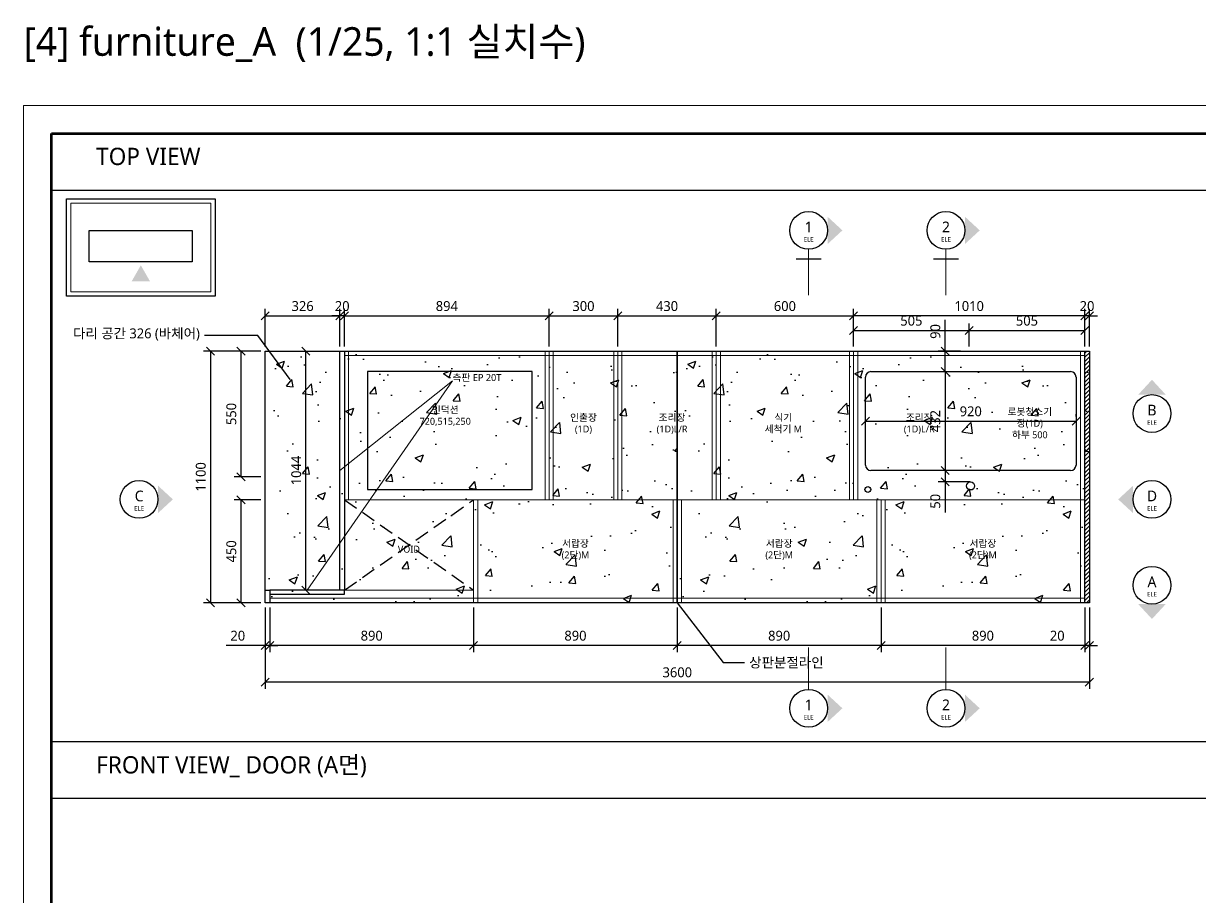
# Model space of a CAD drawing. Header units: millimetres. Extents: x 112 to 77378, y 62 to 7704.
# Drawn here: x 32452 to 37590, y 3891 to 7704 of the extents above; entities that cross this region are included whole.
import ezdxf
from ezdxf.enums import TextEntityAlignment as Align

# ---------------------------------------------------------------- set-up
doc = ezdxf.new("R2010")
doc.units = ezdxf.units.MM
doc.header["$LTSCALE"] = 10
doc.linetypes.add('HIDDEN', pattern=[9.525, 6.35, -3.175])
for name, color, linetype, lineweight, true_color in [('FRAME', 18, 'Continuous', 100, 0x000000), ('NOTE_BLUE', 5, 'Continuous', 9, 0x0000ff), ('OUTLINE', 18, 'Continuous', 25, 0x000000), ('TEXT', 18, 'Continuous', 13, 0x000000), ('THIN', 8, 'Continuous', 5, 0x6e6e6e)]:
    doc.layers.add(name, color=color, linetype=linetype, lineweight=lineweight, true_color=true_color)
doc.layers.add('SHEET_FRAME_INFO', color=8, linetype='Continuous')
doc.styles.add('MALGUN', font='malgun.ttf')
doc.dimstyles.new('KAB', dxfattribs={"dimscale": 25, "dimtxt": 1.73, "dimasz": 0, "dimexe": 1.2, "dimexo": 0.8, "dimgap": 0.8, "dimtad": 1, "dimdec": 0, "dimtxsty": 'MALGUN', "dimtsz": 0.7, "dimcen": 2.5, "dimclrd": 256, "dimclre": 256, "dimclrt": 256, "dimazin": 3, "dimtfac": 1, "dimtmove": 0, "dimatfit": 3})

# ---------------------------------------------------------------- blocks, each defined once
blk = doc.blocks.new('FRAME_SHEET4')
at = {"layer": 'FRAME', "color": 18, "lineweight": 25, "true_color": 0x000000}
for p, q in [((235, 6975), (10265, 6975)), ((235, 4567.5), (10265, 4567.5)), ((235, 4320), (10265, 4320))]:
    blk.add_line(p, q, dxfattribs=at)
at = {"layer": 'FRAME', "color": 18, "lineweight": 13, "true_color": 0x000000}
blk.add_lwpolyline([(112.5, 7345), (10387.5, 7345), (10387.5, 77.5), (112.5, 77.5)], close=True, dxfattribs=at)
at = {"layer": 'FRAME', "color": 18, "lineweight": 100, "true_color": 0x000000}
blk.add_lwpolyline([(235, 7222.5), (10265, 7222.5), (10265, 200), (235, 200)], close=True, dxfattribs=at)
at = {"layer": 'TEXT', "color": 18, "true_color": 0x000000, "style": 'MALGUN'}
for s, p in [('TOP VIEW', (430, 7062.5)), ('FRONT VIEW_ DOOR (A면)', (430, 4405))]:
    blk.add_text(s, height=75.6, dxfattribs=at).set_placement(p, align=Align.BOTTOM_LEFT)
blk = doc.blocks.new('KEYPLAN_S4')
at = {"layer": 'OUTLINE', "true_color": 0xde0038}
h = blk.add_hatch(color=242, dxfattribs=at)
h.dxf.hatch_style = 1
h.paths.add_polyline_path([(585, 6577.5), (665, 6577.5), (625, 6647.5)])
at = {"layer": 'OUTLINE', "color": 18, "lineweight": 25, "true_color": 0x000000}
for points in [[(300, 6937.5), (950, 6937.5), (950, 6512.5), (300, 6512.5)], [(400, 6800), (850, 6800), (850, 6662.5), (400, 6662.5)]]:
    blk.add_lwpolyline(points, close=True, dxfattribs=at)
at = {"layer": 'THIN', "color": 8, "lineweight": 5, "true_color": 0x6e6e6e}
blk.add_lwpolyline([(318.75, 6918.75), (931.25, 6918.75), (931.25, 6531.25), (318.75, 6531.25)], close=True, dxfattribs=at)
blk = doc.blocks.new('*D996')
at = {"lineweight": -2, "transparency": 16777216}
for p, q in [((1158.8, 6409.3), (1193.8, 6444.3)), ((1176.3, 6293), (1176.3, 6456.8)), ((1176.3, 6426.8), (1502.3, 6426.8)), ((1484.8, 6409.3), (1519.8, 6444.3)), ((1502.3, 6293), (1502.3, 6456.8))]:
    blk.add_line(p, q, dxfattribs=at)
at = {"layer": 'Defpoints', "color": 0, "transparency": 16777216}
for p in [(1502.3, 6426.8), (1176.3, 6273), (1502.3, 6273)]:
    blk.add_point(p, dxfattribs=at)
at = {"transparency": 16777216, "insert": (1339.3, 6469.1), "char_height": 43.25, "attachment_point": 5, "style": 'MALGUN'}
blk.add_mtext('326', dxfattribs=at)
blk = doc.blocks.new('*D997')
at = {"lineweight": -2, "transparency": 16777216}
for p, q in [((1504.8, 6409.3), (1539.8, 6444.3)), ((1522.3, 6293), (1522.3, 6456.8)), ((1522.3, 6426.8), (2416.3, 6426.8)), ((2398.8, 6409.3), (2433.8, 6444.3)), ((2416.3, 6293), (2416.3, 6456.8))]:
    blk.add_line(p, q, dxfattribs=at)
at = {"layer": 'Defpoints', "color": 0, "transparency": 16777216}
for p in [(2416.3, 6426.8), (1522.3, 6273), (2416.3, 6273)]:
    blk.add_point(p, dxfattribs=at)
at = {"transparency": 16777216, "insert": (1969.3, 6469.1), "char_height": 43.25, "attachment_point": 5, "style": 'MALGUN'}
blk.add_mtext('894', dxfattribs=at)
blk = doc.blocks.new('*D998')
at = {"lineweight": -2, "transparency": 16777216}
for p, q in [((2398.8, 6409.3), (2433.8, 6444.3)), ((2416.3, 6293), (2416.3, 6456.8)), ((2416.3, 6426.8), (2716.3, 6426.8)), ((2698.8, 6409.3), (2733.8, 6444.3)), ((2716.3, 6293), (2716.3, 6456.8))]:
    blk.add_line(p, q, dxfattribs=at)
at = {"layer": 'Defpoints', "color": 0, "transparency": 16777216}
for p in [(2716.3, 6426.8), (2416.3, 6273), (2716.3, 6273)]:
    blk.add_point(p, dxfattribs=at)
at = {"transparency": 16777216, "insert": (2566.3, 6469.1), "char_height": 43.25, "attachment_point": 5, "style": 'MALGUN'}
blk.add_mtext('300', dxfattribs=at)
blk = doc.blocks.new('*D999')
at = {"lineweight": -2, "transparency": 16777216}
for p, q in [((2698.8, 6409.3), (2733.8, 6444.3)), ((2716.3, 6293), (2716.3, 6456.8)), ((2716.3, 6426.8), (3146.3, 6426.8)), ((3128.8, 6409.3), (3163.8, 6444.3)), ((3146.3, 6293), (3146.3, 6456.8))]:
    blk.add_line(p, q, dxfattribs=at)
at = {"layer": 'Defpoints', "color": 0, "transparency": 16777216}
for p in [(3146.3, 6426.8), (2716.3, 6273), (3146.3, 6273)]:
    blk.add_point(p, dxfattribs=at)
at = {"transparency": 16777216, "insert": (2931.3, 6469.1), "char_height": 43.25, "attachment_point": 5, "style": 'MALGUN'}
blk.add_mtext('430', dxfattribs=at)
blk = doc.blocks.new('*D1000')
at = {"lineweight": -2, "transparency": 16777216}
for p, q in [((3128.8, 6409.3), (3163.8, 6444.3)), ((3146.3, 6293), (3146.3, 6456.8)), ((3146.3, 6426.8), (3746.3, 6426.8)), ((3728.8, 6409.3), (3763.8, 6444.3)), ((3746.3, 6293), (3746.3, 6456.8))]:
    blk.add_line(p, q, dxfattribs=at)
at = {"layer": 'Defpoints', "color": 0, "transparency": 16777216}
for p in [(3746.3, 6426.8), (3146.3, 6273), (3746.3, 6273)]:
    blk.add_point(p, dxfattribs=at)
at = {"transparency": 16777216, "insert": (3446.3, 6469.1), "char_height": 43.25, "attachment_point": 5, "style": 'MALGUN'}
blk.add_mtext('600', dxfattribs=at)
blk = doc.blocks.new('*D1001')
at = {"lineweight": -2, "transparency": 16777216}
for p, q in [((3728.8, 6345.5), (3763.8, 6380.5)), ((3746.3, 6293), (3746.3, 6393)), ((4233.8, 6345.5), (4268.8, 6380.5)), ((4251.3, 6293), (4251.3, 6393)), ((3746.3, 6363), (4251.3, 6363))]:
    blk.add_line(p, q, dxfattribs=at)
at = {"layer": 'Defpoints', "color": 0, "transparency": 16777216}
for p in [(4251.3, 6363), (3746.3, 6273), (4251.3, 6273)]:
    blk.add_point(p, dxfattribs=at)
at = {"transparency": 16777216, "insert": (3998.8, 6405.4), "char_height": 43.25, "attachment_point": 5, "style": 'MALGUN'}
blk.add_mtext('505', dxfattribs=at)
blk = doc.blocks.new('*D1002')
at = {"lineweight": -2, "transparency": 16777216}
for p, q in [((4233.8, 6345.5), (4268.8, 6380.5)), ((4251.3, 6293), (4251.3, 6393)), ((4738.8, 6345.5), (4773.8, 6380.5)), ((4756.3, 6293), (4756.3, 6393)), ((4251.3, 6363), (4756.3, 6363))]:
    blk.add_line(p, q, dxfattribs=at)
at = {"layer": 'Defpoints', "color": 0, "transparency": 16777216}
for p in [(4756.3, 6363), (4251.3, 6273), (4756.3, 6273)]:
    blk.add_point(p, dxfattribs=at)
at = {"transparency": 16777216, "insert": (4503.8, 6405.4), "char_height": 43.25, "attachment_point": 5, "style": 'MALGUN'}
blk.add_mtext('505', dxfattribs=at)
blk = doc.blocks.new('*D1003')
at = {"lineweight": -2, "transparency": 16777216}
for p, q in [((1156.3, 6273), (907, 6273)), ((954.5, 6255.5), (919.5, 6290.5)), ((937, 6273), (937, 5173)), ((954.5, 5155.5), (919.5, 5190.5)), ((1156.3, 5173), (907, 5173))]:
    blk.add_line(p, q, dxfattribs=at)
at = {"layer": 'Defpoints', "color": 0, "transparency": 16777216}
for p in [(1176.3, 6273), (937, 5173), (1176.3, 5173)]:
    blk.add_point(p, dxfattribs=at)
at = {"transparency": 16777216, "insert": (894.6, 5723), "char_height": 43.25, "attachment_point": 5, "rotation": 90, "style": 'MALGUN'}
blk.add_mtext('1100', dxfattribs=at)
blk = doc.blocks.new('*D1009')
at = {"lineweight": -2, "transparency": 16777216}
for p, q in [((4145.9, 6273), (4145.9, 6408.9)), ((4213.3, 6273), (4115.9, 6273)), ((4163.4, 6255.5), (4128.4, 6290.5)), ((4145.9, 6183), (4145.9, 6273)), ((4163.4, 6165.5), (4128.4, 6200.5)), ((4165.9, 6183), (4175.9, 6183))]:
    blk.add_line(p, q, dxfattribs=at)
at = {"layer": 'Defpoints', "color": 0, "transparency": 16777216}
for p in [(4145.9, 6273), (4233.3, 6273), (4145.9, 6183)]:
    blk.add_point(p, dxfattribs=at)
at = {"transparency": 16777216, "insert": (4103.5, 6358.4), "char_height": 43.25, "attachment_point": 5, "rotation": 90, "style": 'MALGUN'}
blk.add_mtext('90', dxfattribs=at)
blk = doc.blocks.new('*D400')
at = {"lineweight": -2, "transparency": 16777216}
for p, q in [((3780.8, 5949.5), (3815.8, 5984.5)), ((3798.3, 5987), (3798.3, 5997)), ((3798.3, 5967), (4718.3, 5967)), ((4700.8, 5949.5), (4735.8, 5984.5)), ((4718.3, 5987), (4718.3, 5997))]:
    blk.add_line(p, q, dxfattribs=at)
at = {"layer": 'Defpoints', "color": 0, "transparency": 16777216}
for p in [(3798.3, 5967), (4718.3, 5967), (4718.3, 5967)]:
    blk.add_point(p, dxfattribs=at)
at = {"transparency": 16777216, "insert": (4258.3, 6009.4), "char_height": 43.25, "attachment_point": 5, "style": 'MALGUN'}
blk.add_mtext('920', dxfattribs=at)
blk = doc.blocks.new('*D401')
at = {"lineweight": -2, "transparency": 16777216}
for p, q in [((4163.4, 6165.5), (4128.4, 6200.5)), ((4145.9, 6183), (4145.9, 5751)), ((4165.9, 6183), (4175.9, 6183)), ((4163.4, 5733.5), (4128.4, 5768.5)), ((4238.3, 5751), (4115.9, 5751))]:
    blk.add_line(p, q, dxfattribs=at)
at = {"layer": 'Defpoints', "color": 0, "transparency": 16777216}
for p in [(4145.9, 6183), (4145.9, 5751), (4258.3, 5751)]:
    blk.add_point(p, dxfattribs=at)
at = {"transparency": 16777216, "insert": (4103.5, 5967), "char_height": 43.25, "attachment_point": 5, "rotation": 90, "style": 'MALGUN'}
blk.add_mtext('432', dxfattribs=at)
blk = doc.blocks.new('*D1004')
at = {"lineweight": -2, "transparency": 16777216}
for p, q in [((4163.4, 5733.5), (4128.4, 5768.5)), ((4238.3, 5751), (4115.9, 5751)), ((4163.4, 5683.5), (4128.4, 5718.5)), ((4145.9, 5751), (4145.9, 5701)), ((4255.1, 5701), (4115.9, 5701)), ((4145.9, 5701), (4145.9, 5567.1))]:
    blk.add_line(p, q, dxfattribs=at)
at = {"layer": 'Defpoints', "color": 0, "transparency": 16777216}
for p in [(4258.3, 5751), (4145.9, 5701), (4275.1, 5701)]:
    blk.add_point(p, dxfattribs=at)
at = {"transparency": 16777216, "insert": (4103.5, 5616.6), "char_height": 43.25, "attachment_point": 5, "rotation": 90, "style": 'MALGUN'}
blk.add_mtext('50', dxfattribs=at)
blk = doc.blocks.new('*D402')
at = {"lineweight": -2, "transparency": 16777216}
for p, q in [((1156.3, 6273), (1040.1, 6273)), ((1087.6, 6255.5), (1052.6, 6290.5)), ((1070.1, 6273), (1070.1, 5723)), ((1156.3, 5723), (1040.1, 5723)), ((1087.6, 5705.5), (1052.6, 5740.5))]:
    blk.add_line(p, q, dxfattribs=at)
at = {"layer": 'Defpoints', "color": 0, "transparency": 16777216}
for p in [(1176.3, 6273), (1070.1, 5723), (1176.3, 5723)]:
    blk.add_point(p, dxfattribs=at)
at = {"transparency": 16777216, "insert": (1027.8, 5998), "char_height": 43.25, "attachment_point": 5, "rotation": 90, "style": 'MALGUN'}
blk.add_mtext('550', dxfattribs=at)
blk = doc.blocks.new('*D403')
at = {"lineweight": -2, "transparency": 16777216}
for p, q in [((1156.3, 5623), (1040.1, 5623)), ((1087.6, 5605.5), (1052.6, 5640.5)), ((1070.1, 5623), (1070.1, 5173)), ((1087.6, 5155.5), (1052.6, 5190.5)), ((1156.3, 5173), (1040.1, 5173))]:
    blk.add_line(p, q, dxfattribs=at)
at = {"layer": 'Defpoints', "color": 0, "transparency": 16777216}
for p in [(1176.3, 5623), (1070.1, 5173), (1176.3, 5173)]:
    blk.add_point(p, dxfattribs=at)
at = {"transparency": 16777216, "insert": (1027.8, 5398), "char_height": 43.25, "attachment_point": 5, "rotation": 90, "style": 'MALGUN'}
blk.add_mtext('450', dxfattribs=at)
blk = doc.blocks.new('*D404')
at = {"lineweight": -2, "transparency": 16777216}
for p, q in [((1371.5, 6255.5), (1336.5, 6290.5)), ((1354, 5229), (1354, 6273)), ((1374, 6273), (1384, 6273)), ((1371.5, 5211.5), (1336.5, 5246.5)), ((1482.3, 5229), (1324, 5229))]:
    blk.add_line(p, q, dxfattribs=at)
at = {"layer": 'Defpoints', "color": 0, "transparency": 16777216}
for p in [(1354, 6273), (1354, 6273), (1502.3, 5229)]:
    blk.add_point(p, dxfattribs=at)
at = {"transparency": 16777216, "insert": (1311.5, 5751), "char_height": 43.25, "attachment_point": 5, "rotation": 90, "style": 'MALGUN'}
blk.add_mtext('1044', dxfattribs=at)
blk = doc.blocks.new('*D393')
at = {"lineweight": -2, "transparency": 16777216}
for p, q in [((4756.3, 6426.8), (4721.3, 6426.8)), ((4738.8, 6409.3), (4773.8, 6444.3)), ((4756.3, 6293), (4756.3, 6456.8)), ((4776.3, 6426.8), (4756.3, 6426.8)), ((4758.8, 6409.3), (4793.8, 6444.3)), ((4776.3, 6293), (4776.3, 6456.8)), ((4776.3, 6426.8), (4811.3, 6426.8))]:
    blk.add_line(p, q, dxfattribs=at)
at = {"layer": 'Defpoints', "color": 0, "transparency": 16777216}
for p in [(4756.3, 6426.8), (4756.3, 6273), (4776.3, 6273)]:
    blk.add_point(p, dxfattribs=at)
at = {"transparency": 16777216, "insert": (4766.3, 6469.1), "char_height": 43.25, "attachment_point": 5, "style": 'MALGUN'}
blk.add_mtext('20', dxfattribs=at)
blk = doc.blocks.new('*D1005')
at = {"lineweight": -2, "transparency": 16777216}
for p, q in [((3728.8, 6409.3), (3763.8, 6444.3)), ((3746.3, 6293), (3746.3, 6456.8)), ((4756.3, 6426.8), (3746.3, 6426.8)), ((4738.8, 6409.3), (4773.8, 6444.3)), ((4756.3, 6293), (4756.3, 6456.8))]:
    blk.add_line(p, q, dxfattribs=at)
at = {"layer": 'Defpoints', "color": 0, "transparency": 16777216}
for p in [(3746.3, 6426.8), (3746.3, 6273), (4756.3, 6273)]:
    blk.add_point(p, dxfattribs=at)
at = {"transparency": 16777216, "insert": (4251.3, 6469.2), "char_height": 43.25, "attachment_point": 5, "style": 'MALGUN'}
blk.add_mtext('1010', dxfattribs=at)
blk = doc.blocks.new('*D1006')
at = {"lineweight": -2, "transparency": 16777216}
for p, q in [((1502.3, 6426.8), (1467.3, 6426.8)), ((1484.8, 6409.3), (1519.8, 6444.3)), ((1502.3, 6293), (1502.3, 6456.8)), ((1522.3, 6426.8), (1502.3, 6426.8)), ((1504.8, 6409.3), (1539.8, 6444.3)), ((1522.3, 6293), (1522.3, 6456.8)), ((1522.3, 6426.8), (1557.3, 6426.8))]:
    blk.add_line(p, q, dxfattribs=at)
at = {"layer": 'Defpoints', "color": 0, "transparency": 16777216}
for p in [(1502.3, 6426.8), (1502.3, 6273), (1522.3, 6273)]:
    blk.add_point(p, dxfattribs=at)
at = {"transparency": 16777216, "insert": (1512.3, 6469.1), "char_height": 43.25, "attachment_point": 5, "style": 'MALGUN'}
blk.add_mtext('20', dxfattribs=at)
blk = doc.blocks.new('*D394')
at = {"lineweight": -2, "transparency": 16777216}
for p, q in [((4756.3, 5153), (4756.3, 4957)), ((4776.3, 5153), (4776.3, 4957)), ((4756.3, 4987), (4585.9, 4987)), ((4738.8, 4969.5), (4773.8, 5004.5)), ((4776.3, 4987), (4756.3, 4987)), ((4758.8, 4969.5), (4793.8, 5004.5)), ((4776.3, 4987), (4811.3, 4987))]:
    blk.add_line(p, q, dxfattribs=at)
at = {"layer": 'Defpoints', "color": 0, "transparency": 16777216}
for p in [(4756.3, 5173), (4776.3, 5173), (4756.3, 4987)]:
    blk.add_point(p, dxfattribs=at)
at = {"transparency": 16777216, "insert": (4636.1, 5029.3), "char_height": 43.25, "attachment_point": 5, "style": 'MALGUN'}
blk.add_mtext('20', dxfattribs=at)
blk = doc.blocks.new('*D395')
at = {"lineweight": -2, "transparency": 16777216}
for p, q in [((3866.3, 5153), (3866.3, 4957)), ((4756.3, 5153), (4756.3, 4957)), ((3848.8, 4969.5), (3883.8, 5004.5)), ((4756.3, 4987), (3866.3, 4987)), ((4738.8, 4969.5), (4773.8, 5004.5))]:
    blk.add_line(p, q, dxfattribs=at)
at = {"layer": 'Defpoints', "color": 0, "transparency": 16777216}
for p in [(3866.3, 5173), (4756.3, 5173), (3866.3, 4987)]:
    blk.add_point(p, dxfattribs=at)
at = {"transparency": 16777216, "insert": (4311.3, 5029.3), "char_height": 43.25, "attachment_point": 5, "style": 'MALGUN'}
blk.add_mtext('890', dxfattribs=at)
blk = doc.blocks.new('*D396')
at = {"lineweight": -2, "transparency": 16777216}
for p, q in [((2976.3, 5153), (2976.3, 4957)), ((3866.3, 5153), (3866.3, 4957)), ((2958.8, 4969.5), (2993.8, 5004.5)), ((3866.3, 4987), (2976.3, 4987)), ((3848.8, 4969.5), (3883.8, 5004.5))]:
    blk.add_line(p, q, dxfattribs=at)
at = {"layer": 'Defpoints', "color": 0, "transparency": 16777216}
for p in [(2976.3, 5173), (3866.3, 5173), (2976.3, 4987)]:
    blk.add_point(p, dxfattribs=at)
at = {"transparency": 16777216, "insert": (3421.3, 5029.3), "char_height": 43.25, "attachment_point": 5, "style": 'MALGUN'}
blk.add_mtext('890', dxfattribs=at)
blk = doc.blocks.new('*D397')
at = {"lineweight": -2, "transparency": 16777216}
for p, q in [((2086.3, 5153), (2086.3, 4957)), ((2976.3, 5153), (2976.3, 4957)), ((2068.8, 4969.5), (2103.8, 5004.5)), ((2976.3, 4987), (2086.3, 4987)), ((2958.8, 4969.5), (2993.8, 5004.5))]:
    blk.add_line(p, q, dxfattribs=at)
at = {"layer": 'Defpoints', "color": 0, "transparency": 16777216}
for p in [(2086.3, 5173), (2976.3, 5173), (2086.3, 4987)]:
    blk.add_point(p, dxfattribs=at)
at = {"transparency": 16777216, "insert": (2531.3, 5029.3), "char_height": 43.25, "attachment_point": 5, "style": 'MALGUN'}
blk.add_mtext('890', dxfattribs=at)
blk = doc.blocks.new('*D398')
at = {"lineweight": -2, "transparency": 16777216}
for p, q in [((1196.3, 5153), (1196.3, 4957)), ((2086.3, 5153), (2086.3, 4957)), ((1178.8, 4969.5), (1213.8, 5004.5)), ((2086.3, 4987), (1196.3, 4987)), ((2068.8, 4969.5), (2103.8, 5004.5))]:
    blk.add_line(p, q, dxfattribs=at)
at = {"layer": 'Defpoints', "color": 0, "transparency": 16777216}
for p in [(1196.3, 5173), (2086.3, 5173), (1196.3, 4987)]:
    blk.add_point(p, dxfattribs=at)
at = {"transparency": 16777216, "insert": (1641.3, 5029.3), "char_height": 43.25, "attachment_point": 5, "style": 'MALGUN'}
blk.add_mtext('890', dxfattribs=at)
blk = doc.blocks.new('*D1007')
at = {"lineweight": -2, "transparency": 16777216}
for p, q in [((1176.3, 5153), (1176.3, 4957)), ((1196.3, 5153), (1196.3, 4957)), ((1176.3, 4987), (1005.9, 4987)), ((1158.8, 4969.5), (1193.8, 5004.5)), ((1196.3, 4987), (1176.3, 4987)), ((1178.8, 4969.5), (1213.8, 5004.5)), ((1196.3, 4987), (1231.3, 4987))]:
    blk.add_line(p, q, dxfattribs=at)
at = {"layer": 'Defpoints', "color": 0, "transparency": 16777216}
for p in [(1176.3, 5173), (1196.3, 5173), (1176.3, 4987)]:
    blk.add_point(p, dxfattribs=at)
at = {"transparency": 16777216, "insert": (1056.1, 5029.3), "char_height": 43.25, "attachment_point": 5, "style": 'MALGUN'}
blk.add_mtext('20', dxfattribs=at)
blk = doc.blocks.new('*D1008')
at = {"lineweight": -2, "transparency": 16777216}
for p, q in [((1176.3, 5153), (1176.3, 4797)), ((4776.3, 5153), (4776.3, 4797)), ((1158.8, 4809.5), (1193.8, 4844.5)), ((4758.8, 4809.5), (4793.8, 4844.5)), ((4776.3, 4827), (1176.3, 4827))]:
    blk.add_line(p, q, dxfattribs=at)
at = {"layer": 'Defpoints', "color": 0, "transparency": 16777216}
for p in [(1176.3, 5173), (4776.3, 5173), (1176.3, 4827)]:
    blk.add_point(p, dxfattribs=at)
at = {"transparency": 16777216, "insert": (2976.3, 4869.4), "char_height": 43.25, "attachment_point": 5, "style": 'MALGUN'}
blk.add_mtext('3600', dxfattribs=at)
blk = doc.blocks.new('VIEW_TOP_S3')
h = blk.add_hatch()
h.set_pattern_fill('AR-CONC', color=256, scale=2)
h.set_pattern_definition([(50, (-2660.82, 2525.02), (364.37, -31.878), [38.1, -419.1]), (355, (-2660.8, 2525), (-70.487, 382.114), [30.48, -335.281]), (100.4514, (-2630.45, 2522.36), (293.882, 350.236), [32.38, -356.18]), (46.184, (-2660.8, 2626.6), (542.158, -84.085), [57.15, -628.65]), (96.636, (-2615.64, 2619.6), (474.81, 494.852), [48.57, -534.27]), (351.184, (-2660.8, 2626.6), (474.81, 494.85), [45.72, -502.92]), (21, (-2610.02, 2601.22), (303.229, -204.53), [38.1, -419.1]), (326, (-2610, 2601.2), (123.604, 368.376), [30.48, -335.28]), (71.4514, (-2584.75, 2584.17), (426.833, 163.846), [32.38, -356.18]), (37.5, (-2660.82, 2525.02), (6.1772, 169.11), [0, -331.216, 0, -340.36, 0, -336.55]), (7.5, (-2660.82, 2525.02), (133.6393, 200.361), [0, -194.056, 0, -323.596, 0, -128.27]), (327.5, (-2774.1, 2525.02), (271.1812, -11.4575), [0, -127, 0, -396.24, 0, -525.78]), (317.5, (-2824.9, 2525.02), (296.258, 50.853), [0, -165.1, 0, -263.144, 0, -373.38])])
h.paths.add_polyline_path([(1176.3, 6273), (2976.3, 6273), (2976.3, 5173), (1176.3, 5173)])
h = blk.add_hatch()
h.set_pattern_fill('AR-CONC', color=256, scale=2)
h.set_pattern_definition([(50, (-863.74, 2525.02), (364.37, -31.878), [38.1, -419.1]), (355, (-863.74, 2525), (-70.487, 382.114), [30.48, -335.281]), (100.4514, (-833.38, 2522.36), (293.882, 350.236), [32.38, -356.18]), (46.184, (-863.74, 2626.6), (542.158, -84.085), [57.15, -628.65]), (96.636, (-818.57, 2619.6), (474.81, 494.852), [48.57, -534.27]), (351.184, (-863.74, 2626.6), (474.81, 494.85), [45.72, -502.92]), (21, (-812.94, 2601.22), (303.229, -204.53), [38.1, -419.1]), (326, (-812.94, 2601.2), (123.604, 368.376), [30.48, -335.28]), (71.4514, (-787.68, 2584.17), (426.833, 163.846), [32.38, -356.18]), (37.5, (-863.74, 2525.02), (6.1772, 169.11), [0, -331.216, 0, -340.36, 0, -336.55]), (7.5, (-863.74, 2525.02), (133.6393, 200.361), [0, -194.056, 0, -323.596, 0, -128.27]), (327.5, (-977.03, 2525.02), (271.1812, -11.4575), [0, -127, 0, -396.24, 0, -525.78]), (317.5, (-1027.83, 2525.02), (296.258, 50.853), [0, -165.1, 0, -263.144, 0, -373.38])])
h.paths.add_polyline_path([(2976.3, 6273), (4776.3, 6273), (4776.3, 5173), (2976.3, 5173)])
at = {"layer": 'OUTLINE', "true_color": 0x000000}
h = blk.add_hatch(color=18, dxfattribs=at)
h.dxf.hatch_style = 1
h.paths.add_polyline_path([(3632.5, 6860), (3632.5, 6740), (3697.5, 6800)])
h = blk.add_hatch(color=18, dxfattribs=at)
h.dxf.hatch_style = 1
h.paths.add_polyline_path([(4232.5, 6860), (4232.5, 6740), (4297.5, 6800)])
h = blk.add_hatch(color=18, dxfattribs=at)
h.dxf.hatch_style = 1
h.paths.add_polyline_path([(4990, 6082.5), (5110, 6082.5), (5050, 6147.5)])
h = blk.add_hatch(color=18, dxfattribs=at)
h.dxf.hatch_style = 1
h.paths.add_polyline_path([(707.5, 5685), (707.5, 5565), (772.5, 5625)])
h = blk.add_hatch(color=18, dxfattribs=at)
h.dxf.hatch_style = 1
h.paths.add_polyline_path([(4967.5, 5685), (4967.5, 5565), (4902.5, 5625)])
h = blk.add_hatch(color=18, dxfattribs=at)
h.dxf.hatch_style = 1
h.paths.add_polyline_path([(4990, 5167.5), (5110, 5167.5), (5050, 5102.5)])
h = blk.add_hatch(color=18, dxfattribs=at)
h.dxf.hatch_style = 1
h.paths.add_polyline_path([(3632.5, 4772.5), (3632.5, 4652.5), (3697.5, 4712.5)])
h = blk.add_hatch(color=18, dxfattribs=at)
h.dxf.hatch_style = 1
h.paths.add_polyline_path([(4232.5, 4772.5), (4232.5, 4652.5), (4297.5, 4712.5)])
at = {"layer": 'THIN', "lineweight": 5, "true_color": 0xa5a5a5}
h = blk.add_hatch(dxfattribs=at)
h.set_pattern_fill('ANSI31', color=253, scale=4.008794)
h.set_pattern_definition([(45, (-863.745, 2673.013), (-9, 9), [])])
h.paths.add_polyline_path([(4756.3, 6273), (4776.3, 6273), (4776.3, 5173), (4756.3, 5173)])
at = {"linetype": 'HIDDEN'}
for p, q in [((1522.3, 5623), (2086.3, 5229)), ((1522.3, 5229), (2086.3, 5623))]:
    blk.add_line(p, q, dxfattribs=at)
for points in [[(1176.3, 6273), (2976.3, 6273), (2976.3, 5173), (1176.3, 5173)], [(2976.3, 6273), (4776.3, 6273), (4776.3, 5173), (2976.3, 5173)], [(1622.3, 5668), (2342.3, 5668), (2342.3, 6183), (1622.3, 6183)], [(1522.3, 5229), (1196.3, 5229), (1196.3, 5211), (1522.3, 5211)]]:
    blk.add_lwpolyline(points, close=True)
for centre, radius in [((3808.6, 5668.2), 12.5), ((4257.3, 5683.5), 17.5)]:
    blk.add_circle(centre, radius)
at = {"layer": 'FRAME', "color": 18, "lineweight": 13, "true_color": 0x000000}
for p, q in [((3550, 6717.5), (3550, 6517.5)), ((4150, 6717.5), (4150, 6517.5)), ((3550, 4977.5), (3550, 4795)), ((4150, 4977.5), (4150, 4795))]:
    blk.add_line(p, q, dxfattribs=at)
at = {"layer": 'FRAME', "color": 18, "lineweight": 25, "true_color": 0x000000}
for p, q in [((3495, 6675), (3605, 6675)), ((4095, 6675), (4205, 6675))]:
    blk.add_line(p, q, dxfattribs=at)
at = {"layer": 'NOTE_BLUE', "color": 5, "true_color": 0x0000ff}
for p in [(1359.3, 5229), (1502.3, 5751)]:
    blk.add_line(p, (1993.8, 6142.9), dxfattribs=at)
at = {"layer": 'OUTLINE', "color": 18, "lineweight": 25, "true_color": 0x000000}
for p, q in [((3822.3, 6183), (4694.3, 6183)), ((3798.3, 5775), (3798.3, 6159)), ((4718.3, 6159), (4718.3, 5775)), ((4694.3, 5751), (3822.3, 5751))]:
    blk.add_line(p, q, dxfattribs=at)
for points in [[(1176.3, 6273), (4776.3, 6273), (4776.3, 5173), (1176.3, 5173)], [(1502.3, 6273), (1522.3, 6273), (1522.3, 5229), (1502.3, 5229)], [(4756.3, 6273), (4776.3, 6273), (4776.3, 5173), (4756.3, 5173)], [(1176.3, 5229), (1196.3, 5229), (1196.3, 5173), (1176.3, 5173)]]:
    blk.add_lwpolyline(points, close=True, dxfattribs=at)
for centre in [(3550, 6800), (4150, 6800), (5050, 6000), (625, 5625), (5050, 5625), (5050, 5250), (3550, 4712.5), (4150, 4712.5)]:
    blk.add_circle(centre, 82.5, dxfattribs=at)
for centre, start, end in [((3822.3, 6159), 90, 180), ((4694.3, 6159), 0, 90), ((3822.3, 5775), 180, 270), ((4694.3, 5775), 270, 0)]:
    blk.add_arc(centre, 24, start, end, dxfattribs=at)
at = {"layer": 'THIN', "color": 8, "lineweight": 5, "true_color": 0x6e6e6e}
for p, q in [((2976.3, 6273), (2976.3, 5173)), ((3746.3, 6273), (4251.3, 6273)), ((3746.3, 5623), (3746.3, 6273)), ((4233.3, 6273), (4251.3, 6273)), ((4251.3, 6273), (4756.3, 6273)), ((4251.3, 6273), (4269.3, 6273)), ((4756.3, 6273), (4756.3, 5623)), ((1522.3, 6253), (2416.3, 6253)), ((2416.3, 6253), (2716.3, 6253)), ((2716.3, 6253), (3146.3, 6253)), ((3146.3, 6253), (3746.3, 6253)), ((3746.3, 6253), (4251.3, 6253)), ((4251.3, 6253), (4756.3, 6253)), ((4276.3, 5623), (3746.3, 5623)), ((4276.3, 5623), (4258.3, 5623)), ((4756.3, 5623), (4276.3, 5623)), ((4294.3, 5623), (4276.3, 5623)), ((1196.3, 5229), (2086.3, 5229)), ((1196.3, 5193), (2086.3, 5193)), ((2086.3, 5193), (2976.3, 5193)), ((2976.3, 5193), (3866.3, 5193)), ((3866.3, 5193), (4756.3, 5193))]:
    blk.add_line(p, q, dxfattribs=at)
for points in [[(1522.3, 6273), (2416.3, 6273), (2416.3, 5623), (1522.3, 5623)], [(1522.3, 6273), (1540.3, 6273), (1540.3, 5623), (1522.3, 5623)], [(2398.3, 6273), (2416.3, 6273), (2416.3, 5623), (2398.3, 5623)], [(2416.3, 6273), (2716.3, 6273), (2716.3, 5623), (2416.3, 5623)], [(2416.3, 6273), (2434.3, 6273), (2434.3, 5623), (2416.3, 5623)], [(2698.3, 6273), (2716.3, 6273), (2716.3, 5623), (2698.3, 5623)], [(2716.3, 6273), (3146.3, 6273), (3146.3, 5623), (2716.3, 5623)], [(2716.3, 6273), (2734.3, 6273), (2734.3, 5623), (2716.3, 5623)], [(3128.3, 6273), (3146.3, 6273), (3146.3, 5623), (3128.3, 5623)], [(3146.3, 6273), (3746.3, 6273), (3746.3, 5623), (3146.3, 5623)], [(3146.3, 6273), (3164.3, 6273), (3164.3, 5623), (3146.3, 5623)], [(3728.3, 6273), (3746.3, 6273), (3746.3, 5623), (3728.3, 5623)], [(3746.3, 6273), (3764.3, 6273), (3764.3, 5623), (3746.3, 5623)], [(4738.3, 6273), (4756.3, 6273), (4756.3, 5623), (4738.3, 5623)], [(2086.3, 5623), (2976.3, 5623), (2976.3, 5173), (2086.3, 5173)], [(2086.3, 5623), (2104.3, 5623), (2104.3, 5173), (2086.3, 5173)], [(2958.3, 5623), (2976.3, 5623), (2976.3, 5173), (2958.3, 5173)], [(2976.3, 5623), (3866.3, 5623), (3866.3, 5173), (2976.3, 5173)], [(2976.3, 5623), (2994.3, 5623), (2994.3, 5173), (2976.3, 5173)], [(3848.3, 5623), (3866.3, 5623), (3866.3, 5173), (3848.3, 5173)], [(3866.3, 5623), (4756.3, 5623), (4756.3, 5173), (3866.3, 5173)], [(3866.3, 5623), (3884.3, 5623), (3884.3, 5173), (3866.3, 5173)], [(4738.3, 5623), (4756.3, 5623), (4756.3, 5173), (4738.3, 5173)]]:
    blk.add_lwpolyline(points, close=True, dxfattribs=at)
at = {"char_height": 43.25, "style": 'MALGUN'}
for s, insert, attachment_point in [('다리 공간 326 (바체어)', (890.5, 6318.8), 9), ('상판분절라인', (3290.1, 4934.1), 1)]:
    blk.add_mtext(s, dxfattribs=dict(at, insert=insert, attachment_point=attachment_point))
at = {"layer": 'NOTE_BLUE', "color": 5, "true_color": 0x0000ff, "style": 'MALGUN'}
blk.add_text('측판 EP 20T', height=30.6, dxfattribs=at).set_placement((1993.8, 6132.6), align=Align.BOTTOM_LEFT)
at = {"layer": 'TEXT', "color": 18, "true_color": 0x000000, "style": 'MALGUN'}
for s, height, p in [('1', 46.8, (3550, 6777.5)), ('2', 46.8, (4150, 6777.5)), ('ELE', 19.8, (3550, 6745)), ('ELE', 19.8, (4150, 6745)), ('B', 46.8, (5050, 5977.5)), ('ELE', 19.8, (5050, 5945)), ('C', 46.8, (625, 5602.5)), ('D', 46.8, (5050, 5602.5)), ('ELE', 19.8, (625, 5570)), ('ELE', 19.8, (5050, 5570)), ('A', 46.8, (5050, 5227.5)), ('ELE', 19.8, (5050, 5195)), ('1', 46.8, (3550, 4690)), ('2', 46.8, (4150, 4690)), ('ELE', 19.8, (3550, 4657.5)), ('ELE', 19.8, (4150, 4657.5))]:
    blk.add_text(s, height=height, dxfattribs=at).set_placement(p, align=Align.BOTTOM_CENTER)
at = {"layer": 'TEXT', "color": 251, "true_color": 0x5a5a5a, "style": 'MALGUN'}
for s, p in [('인덕션', (1962.3, 5992.3)), ('로봇청소기', (4516.3, 5983.7)), ('720,515,250', (1962.3, 5941.9)), ('인출장', (2566.3, 5958.5)), ('조리장', (2953.3, 5958.5)), ('식기', (3439.3, 5958.5)), ('조리장', (4033.3, 5958.5)), ('장(1D)', (4516.3, 5933.3)), ('(1D)', (2566.3, 5908.1)), ('(1D)L/R', (2953.3, 5908.1)), ('세척기 M', (3439.3, 5908.1)), ('(1D)L/R', (4033.3, 5908.1)), ('하부 500', (4516.3, 5882.9)), ('서랍장', (2531.3, 5408.5)), ('서랍장', (3421.3, 5408.5)), ('서랍장', (4311.3, 5408.5)), ('VOID', (1803.6, 5383.3)), ('(2단)M', (2531.3, 5358.1)), ('(2단)M', (3421.3, 5358.1)), ('(2단)M', (4311.3, 5358.1))]:
    blk.add_text(s, height=30.24, dxfattribs=at).set_placement(p, align=Align.BOTTOM_CENTER)
for base, p1, p2, picture, middle in [((1502.3, 6426.8), (1176.3, 6273), (1502.3, 6273), '*D996', (1339.3, 6469.1)), ((2416.3, 6426.8), (1522.3, 6273), (2416.3, 6273), '*D997', (1969.3, 6469.1)), ((2716.3, 6426.8), (2416.3, 6273), (2716.3, 6273), '*D998', (2566.3, 6469.1)), ((3146.3, 6426.8), (2716.3, 6273), (3146.3, 6273), '*D999', (2931.3, 6469.1)), ((3746.3, 6426.8), (3146.3, 6273), (3746.3, 6273), '*D1000', (3446.3, 6469.1)), ((3746.3, 6426.8), (4756.3, 6273), (3746.3, 6273), '*D1005', (4251.3, 6469.2)), ((4251.3, 6363), (3746.3, 6273), (4251.3, 6273), '*D1001', (3998.8, 6405.4)), ((4756.3, 6363), (4251.3, 6273), (4756.3, 6273), '*D1002', (4503.8, 6405.4)), ((4718.3, 5967), (3798.3, 5967), (4718.3, 5967), '*D400', (4258.3, 6009.4)), ((1176.3, 4987), (1196.3, 5173), (1176.3, 5173), '*D1007', (1056.1, 5029.3)), ((1176.3, 4827), (4776.3, 5173), (1176.3, 5173), '*D1008', (2976.3, 4869.4)), ((1196.3, 4987), (2086.3, 5173), (1196.3, 5173), '*D398', (1641.3, 5029.3)), ((2086.3, 4987), (2976.3, 5173), (2086.3, 5173), '*D397', (2531.3, 5029.3)), ((2976.3, 4987), (3866.3, 5173), (2976.3, 5173), '*D396', (3421.3, 5029.3)), ((3866.3, 4987), (4756.3, 5173), (3866.3, 5173), '*D395', (4311.3, 5029.3)), ((4756.3, 4987), (4776.3, 5173), (4756.3, 5173), '*D394', (4636.1, 5029.3))]:
    dim = blk.add_linear_dim(base=base, p1=p1, p2=p2, dimstyle='KAB')
    dim.commit()
    dim.dimension.update_dxf_attribs({"geometry": picture, "text_midpoint": middle})
for base, p1, p2, picture, middle, dimtype in [((1502.3, 6426.8), (1522.3, 6273), (1502.3, 6273), '*D1006', (1512.3, 6426.8), 160), ((4756.3, 6426.8), (4776.3, 6273), (4756.3, 6273), '*D393', (4766.3, 6426.8), 128)]:
    dim = blk.add_linear_dim(base=base, p1=p1, p2=p2, dimstyle='KAB')
    dim.commit()
    dim.dimension.update_dxf_attribs({"geometry": picture, "text_midpoint": middle, "dimtype": dimtype})
for base, p1, p2, picture, middle in [((4145.9, 6273), (4145.9, 6183), (4233.3, 6273), '*D1009', (4103.5, 6358.4)), ((937, 5173), (1176.3, 6273), (1176.3, 5173), '*D1003', (894.6, 5723)), ((1070.1, 5723), (1176.3, 6273), (1176.3, 5723), '*D402', (1027.8, 5998)), ((1354, 6273), (1502.3, 5229), (1354, 6273), '*D404', (1311.5, 5751)), ((4145.9, 5751), (4145.9, 6183), (4258.3, 5751), '*D401', (4103.5, 5967)), ((4145.9, 5701), (4258.3, 5751), (4275.1, 5701), '*D1004', (4103.5, 5616.6)), ((1070.1, 5173), (1176.3, 5623), (1176.3, 5173), '*D403', (1027.8, 5398))]:
    dim = blk.add_linear_dim(base=base, p1=p1, p2=p2, angle=90, dimstyle='KAB')
    dim.commit()
    dim.dimension.update_dxf_attribs({"geometry": picture, "text_midpoint": middle})
at = {"annotation_type": 0, "has_hookline": 1, "hookline_direction": 1}
for points, text_width in [([(1284.3, 6147.9), (1144.2, 6340.4), (910.5, 6340.4)], 608.9), ([(2976.3, 5173), (3176.1, 4912.4), (3270.1, 4912.4)], 349.4)]:
    blk.add_leader(points, dimstyle='KAB', override={"dimgap": 0.8, "dimtad": 0}, dxfattribs=dict(at, text_width=text_width))

msp = doc.modelspace()

# ---------------------------------------------------------------- block references
for name, p in [('FRAME_SHEET4', (32340, 0)), ('KEYPLAN_S4', (32340, 0)), ('VIEW_TOP_S3', (32332.5, 0))]:
    msp.add_blockref(name, p)

# ---------------------------------------------------------------- texts
at = {"layer": 'SHEET_FRAME_INFO', "style": 'MALGUN'}
msp.add_text('[4] furniture_A  (1/25, 1:1 실치수)', height=125, dxfattribs=at).set_placement((32452.5, 7525), align=Align.BOTTOM_LEFT)

doc.saveas('drawing.dxf')
